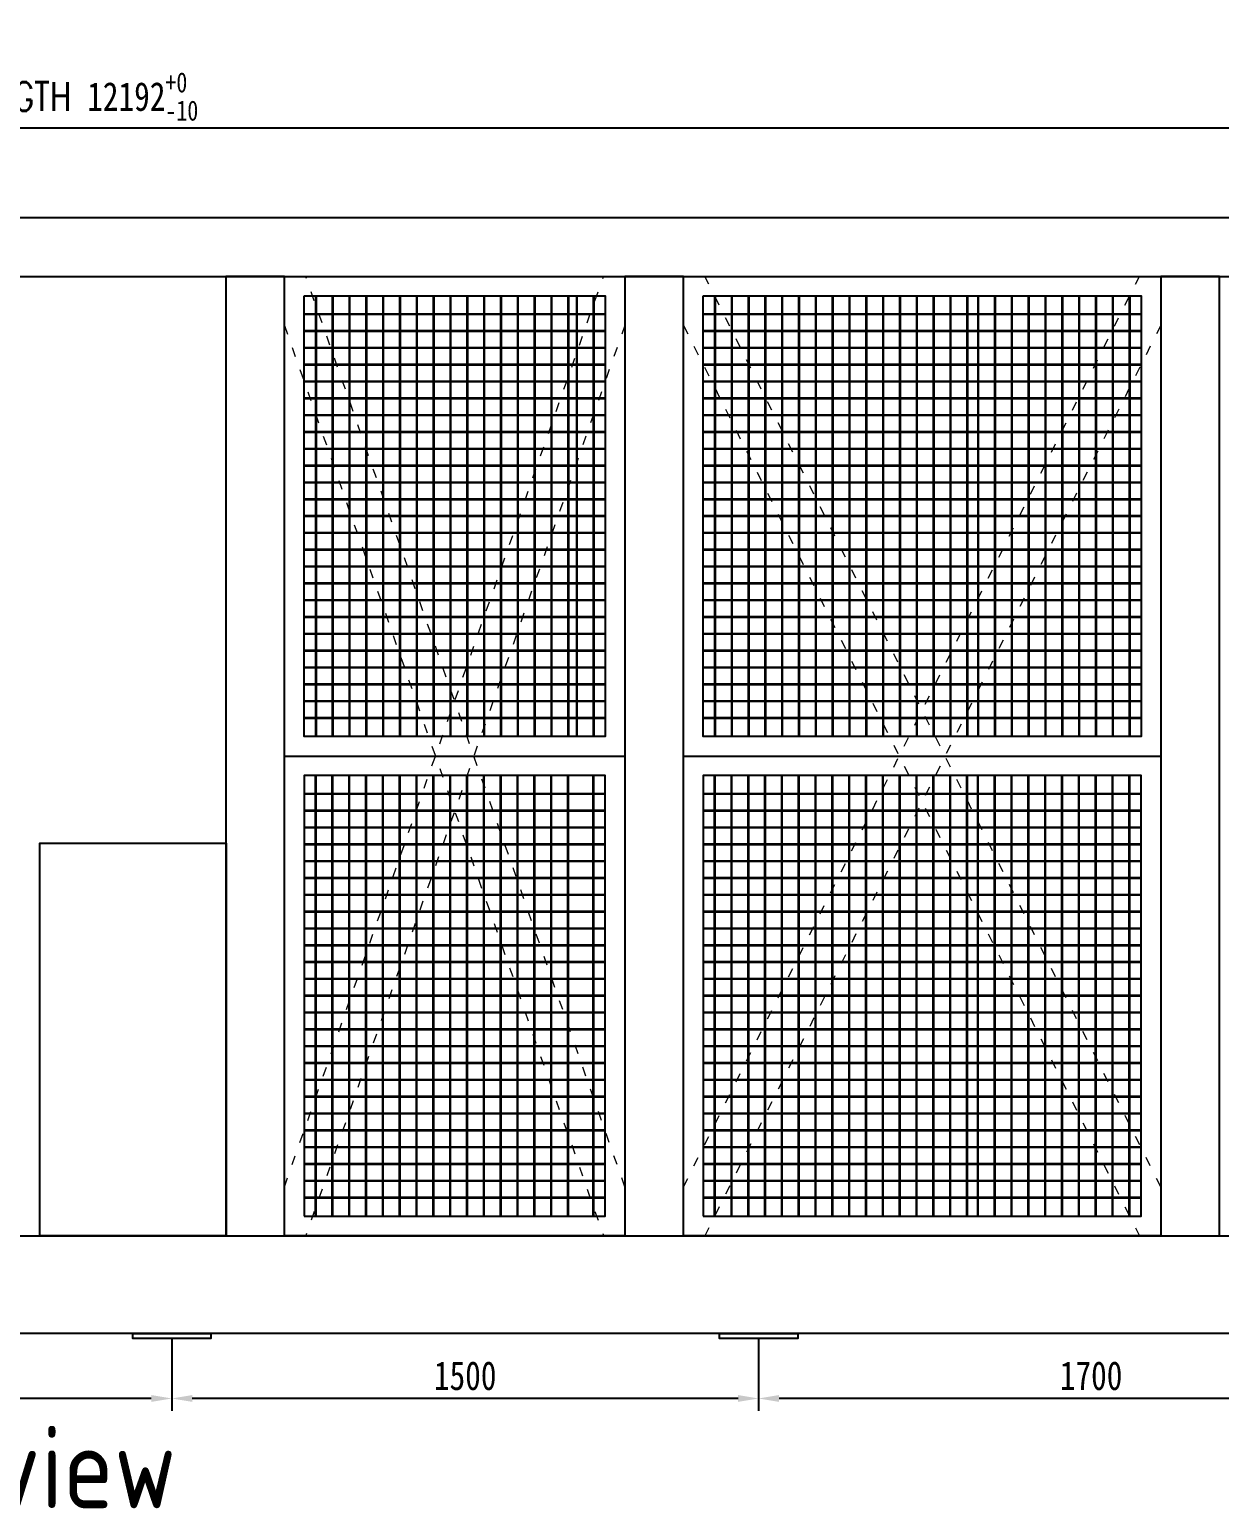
# Model space of a CAD drawing. Extents: x 59521 to 184406, y -1257 to 56672.
# Drawn here: x 71363 to 74404, y 17157 to 20937 of the extents above; entities that cross this region are included whole.
import ezdxf

# ---------------------------------------------------------------- set-up
doc = ezdxf.new("R2010")
doc.units = 0
doc.header["$MEASUREMENT"] = 0
doc.header["$PDMODE"] = 2
doc.header["$PDSIZE"] = 0.2
doc.linetypes.add('ACAD_ISO03W100', pattern=[30, 12, -18])
doc.layers.get('0').update_dxf_attribs({"linetype": 'CONTINUOUS'})
doc.layers.get('DEFPOINTS').update_dxf_attribs({"linetype": 'CONTINUOUS'})
doc.layers.add('THICK', color=7, linetype='CONTINUOUS', lineweight=0)
doc.styles.add('GB', font='gbenor.shx', dxfattribs={"bigfont": 'gbcbig.shx'})
doc.styles.add('仿宋', font='', dxfattribs={"width": 0.8})
doc.styles.get('仿宋').set_extended_font_data('SimSun')
doc.dimstyles.new('12倍', dxfattribs={"dimscale": 21, "dimtxt": 3.5, "dimasz": 2.5, "dimexe": 1.5, "dimexo": 0, "dimgap": 1, "dimtad": 1, "dimtoh": 1, "dimdsep": 46, "dimtxsty": '仿宋', "dimcen": 2.5, "dimdle": 5, "dimclrd": 4, "dimclre": 4, "dimclrt": 3, "dimadec": 0, "dimazin": 0, "dimtfac": 1, "dimtmove": 0, "dimatfit": 3, "dimfxl": 1, "dimtolj": 1, "dimarcsym": 0})

# ---------------------------------------------------------------- blocks, each defined once
blk = doc.blocks.new('*D162')
at = {"color": 4, "linetype": 'Continuous', "lineweight": -2}
for p, q in [((73226.2, 17591.2), (73226.2, 17406.6)), ((74926.2, 17538.4), (74926.2, 17406.6)), ((74873.7, 17438.1), (73278.7, 17438.1))]:
    blk.add_line(p, q, dxfattribs=at)
at = {"color": 4}
for points in [[(73278.7, 17446.9), (73278.7, 17429.4), (73226.2, 17438.1)], [(74873.7, 17446.9), (74873.7, 17429.4), (74926.2, 17438.1)]]:
    blk.add_solid(points, dxfattribs=at)
at = {"layer": 'DEFPOINTS', "color": 0}
for p in [(73226.2, 17591.2), (74926.2, 17538.4), (73226.2, 17438.1)]:
    blk.add_point(p, dxfattribs=at)
at = {"color": 3, "insert": (74076.2, 17495.9), "char_height": 73.5, "attachment_point": 5, "style": '仿宋'}
blk.add_mtext('\\A1;1700', dxfattribs=at)
blk = doc.blocks.new('*D163')
at = {"color": 4, "linetype": 'Continuous', "lineweight": -2, "transparency": 16777216}
for p, q in [((71726.2, 17591.2), (71726.2, 17406.6)), ((73226.2, 17498.9), (73226.2, 17406.6)), ((73173.7, 17438.1), (71778.7, 17438.1))]:
    blk.add_line(p, q, dxfattribs=at)
at = {"color": 4, "transparency": 16777216}
for points in [[(71778.7, 17446.9), (71778.7, 17429.4), (71726.2, 17438.1)], [(73173.7, 17446.9), (73173.7, 17429.4), (73226.2, 17438.1)]]:
    blk.add_solid(points, dxfattribs=at)
at = {"layer": 'DEFPOINTS', "color": 0, "transparency": 16777216}
for p in [(71726.2, 17591.2), (73226.2, 17498.9), (71726.2, 17438.1)]:
    blk.add_point(p, dxfattribs=at)
at = {"color": 3, "transparency": 16777216, "insert": (72476.2, 17495.9), "char_height": 73.5, "attachment_point": 5, "style": '仿宋'}
blk.add_mtext('\\A1;1500', dxfattribs=at)
blk = doc.blocks.new('*D164')
at = {"color": 4, "linetype": 'Continuous', "lineweight": -2, "transparency": 16777216}
for p, q in [((69376.2, 17591.2), (69376.2, 17406.6)), ((71726.2, 17591.2), (71726.2, 17406.6)), ((71673.7, 17438.1), (69428.7, 17438.1))]:
    blk.add_line(p, q, dxfattribs=at)
at = {"color": 4, "transparency": 16777216}
for points in [[(69428.7, 17446.9), (69428.7, 17429.4), (69376.2, 17438.1)], [(71673.7, 17446.9), (71673.7, 17429.4), (71726.2, 17438.1)]]:
    blk.add_solid(points, dxfattribs=at)
at = {"layer": 'DEFPOINTS', "color": 0, "transparency": 16777216}
for p in [(69376.2, 17591.2), (71726.2, 17591.2), (69376.2, 17438.1)]:
    blk.add_point(p, dxfattribs=at)
at = {"color": 3, "transparency": 16777216, "insert": (70551.2, 17495.9), "char_height": 73.5, "attachment_point": 5, "style": '仿宋'}
blk.add_mtext('\\A1;2350', dxfattribs=at)
blk = doc.blocks.new('*D155')
at = {"layer": 'DEFPOINTS', "color": 0, "transparency": 16777216}
for p in [(77568.2, 20686.1), (65376.2, 20435.7), (77568.2, 20428.2)]:
    blk.add_point(p, dxfattribs=at)
at = {"layer": 'THICK', "color": 4, "linetype": 'Continuous', "lineweight": -2, "transparency": 16777216}
for p, q in [((65376.2, 20435.7), (65376.2, 20717.6)), ((77568.2, 20428.2), (77568.2, 20717.6)), ((65428.7, 20686.1), (77515.7, 20686.1))]:
    blk.add_line(p, q, dxfattribs=at)
at = {"layer": 'THICK', "color": 4, "transparency": 16777216}
for points in [[(65428.7, 20694.9), (65428.7, 20677.4), (65376.2, 20686.1)], [(77515.7, 20694.9), (77515.7, 20677.4), (77568.2, 20686.1)]]:
    blk.add_solid(points, dxfattribs=at)
at = {"layer": 'THICK', "color": 3, "lineweight": 13, "transparency": 16777216, "insert": (71352.2, 20766.2), "char_height": 73.5, "attachment_point": 5, "style": '仿宋'}
blk.add_mtext('\\A1;{\\Fromans,gbcbig|c134;TOTAL LENGTH\\A1;\\fSimSun|b0|i0|c134|p2; 12192\\H0.7x;\\S+0^ -10;}', dxfattribs=at)

msp = doc.modelspace()

# ---------------------------------------------------------------- linework, layer by layer
for points in [[(72064.239, 20256.172), (72834.239, 20256.172), (72834.239, 19130.172), (72064.239, 19130.172)], [(73084.239, 20256.172), (74204.239, 20256.172), (74204.239, 19130.172), (73084.239, 19130.172)], [(72014.239, 19080.172), (72884.239, 19080.172), (72884.239, 17854.172), (72014.239, 17854.172)], [(73034.239, 19080.172), (74254.239, 19080.172), (74254.239, 17854.172), (73034.239, 17854.172)], [(72064.239, 17904.172), (72834.239, 17904.172), (72834.239, 19030.172), (72064.239, 19030.172)], [(73084.239, 17904.172), (74204.239, 17904.172), (74204.239, 19030.172), (73084.239, 19030.172)]]:
    msp.add_lwpolyline(points, close=True)
at = {"color": 87}
msp.add_lwpolyline([(71864.939, 17854.172), (71389.131, 17854.172), (71389.131, 18857.662), (71864.939, 18857.662)], close=True, dxfattribs=at)
at = {"color": 6, "lineweight": -3}
for points in [[(71626.239, 17604.172), (71826.239, 17604.172), (71826.239, 17591.172), (71626.239, 17591.172)], [(73126.239, 17604.172), (73326.239, 17604.172), (73326.239, 17591.172), (73126.239, 17591.172)]]:
    msp.add_lwpolyline(points, close=True, dxfattribs=at)
at = {"layer": 'THICK', "color": 0}
for p, q in [((72092.739, 20256.172), (72092.739, 19130.172)), ((72095.739, 20256.172), (72095.739, 19130.172)), ((72135.739, 20256.172), (72135.739, 19130.172)), ((72138.739, 20256.172), (72138.739, 19130.172)), ((72178.739, 20256.172), (72178.739, 19130.172)), ((72181.739, 20256.172), (72181.739, 19130.172)), ((72221.739, 20256.172), (72221.739, 19130.172)), ((72224.739, 20256.172), (72224.739, 19130.172)), ((72264.739, 20256.172), (72264.739, 19130.172)), ((72267.739, 20256.172), (72267.739, 19130.172)), ((72307.739, 20256.172), (72307.739, 19130.172)), ((72310.739, 20256.172), (72310.739, 19130.172)), ((72350.739, 20256.172), (72350.739, 19130.172)), ((72353.739, 20256.172), (72353.739, 19130.172)), ((72393.739, 20256.172), (72393.739, 19130.172)), ((72396.739, 20256.172), (72396.739, 19130.172)), ((72436.739, 20256.172), (72436.739, 19130.172)), ((72439.739, 20256.172), (72439.739, 19130.172)), ((72479.739, 20256.172), (72479.739, 19130.172)), ((72482.739, 20256.172), (72482.739, 19130.172)), ((72522.739, 20256.172), (72522.739, 19130.172)), ((72525.739, 20256.172), (72525.739, 19130.172)), ((72565.739, 20256.172), (72565.739, 19130.172)), ((72568.739, 20256.172), (72568.739, 19130.172)), ((72608.739, 20256.172), (72608.739, 19130.172)), ((72611.739, 20256.172), (72611.739, 19130.172)), ((72651.739, 20256.172), (72651.739, 19130.172)), ((72654.739, 20256.172), (72654.739, 19130.172)), ((72694.739, 20256.172), (72694.739, 19130.172)), ((72697.739, 20256.172), (72697.739, 19130.172)), ((72737.739, 20256.172), (72737.739, 19130.172)), ((72740.739, 20256.172), (72740.739, 19130.172)), ((72759.739, 20256.172), (72759.739, 19130.172)), ((72762.739, 20256.172), (72762.739, 19130.172)), ((72802.739, 20256.172), (72802.739, 19130.172)), ((72805.739, 20256.172), (72805.739, 19130.172)), ((73112.739, 20256.172), (73112.739, 19130.172)), ((73115.739, 20256.172), (73115.739, 19130.172)), ((73155.739, 20256.172), (73155.739, 19130.172)), ((73158.739, 20256.172), (73158.739, 19130.172)), ((73198.739, 20256.172), (73198.739, 19130.172)), ((73201.739, 20256.172), (73201.739, 19130.172)), ((73241.739, 20256.172), (73241.739, 19130.172)), ((73244.739, 20256.172), (73244.739, 19130.172)), ((73284.739, 20256.172), (73284.739, 19130.172)), ((73287.739, 20256.172), (73287.739, 19130.172)), ((73327.739, 20256.172), (73327.739, 19130.172)), ((73330.739, 20256.172), (73330.739, 19130.172)), ((73370.739, 20256.172), (73370.739, 19130.172)), ((73373.739, 20256.172), (73373.739, 19130.172)), ((73413.739, 20256.172), (73413.739, 19130.172)), ((73416.739, 20256.172), (73416.739, 19130.172)), ((73456.739, 20256.172), (73456.739, 19130.172)), ((73459.739, 20256.172), (73459.739, 19130.172)), ((73499.739, 20256.172), (73499.739, 19130.172)), ((73502.739, 20256.172), (73502.739, 19130.172)), ((73542.739, 20256.172), (73542.739, 19130.172)), ((73545.739, 20256.172), (73545.739, 19130.172)), ((73585.739, 20256.172), (73585.739, 19130.172)), ((73588.739, 20256.172), (73588.739, 19130.172)), ((73628.739, 20256.172), (73628.739, 19130.172)), ((73631.739, 20256.172), (73631.739, 19130.172)), ((73671.739, 20256.172), (73671.739, 19130.172)), ((73674.739, 20256.172), (73674.739, 19130.172)), ((73714.739, 20256.172), (73714.739, 19130.172)), ((73717.739, 20256.172), (73717.739, 19130.172)), ((73757.739, 20256.172), (73757.739, 19130.172)), ((73760.739, 20256.172), (73760.739, 19130.172)), ((73785.739, 20256.172), (73785.739, 19130.172)), ((73788.739, 20256.172), (73788.739, 19130.172)), ((73828.739, 20256.172), (73828.739, 19130.172)), ((73831.739, 20256.172), (73831.739, 19130.172)), ((73871.739, 20256.172), (73871.739, 19130.172)), ((73874.739, 20256.172), (73874.739, 19130.172)), ((73914.739, 20256.172), (73914.739, 19130.172)), ((73917.739, 20256.172), (73917.739, 19130.172)), ((73957.739, 20256.172), (73957.739, 19130.172)), ((73960.739, 20256.172), (73960.739, 19130.172)), ((74000.739, 20256.172), (74000.739, 19130.172)), ((74003.739, 20256.172), (74003.739, 19130.172)), ((74043.739, 20256.172), (74043.739, 19130.172)), ((74046.739, 20256.172), (74046.739, 19130.172)), ((74086.739, 20256.172), (74086.739, 19130.172)), ((74089.739, 20256.172), (74089.739, 19130.172)), ((74129.739, 20256.172), (74129.739, 19130.172)), ((74132.739, 20256.172), (74132.739, 19130.172)), ((74172.739, 20256.172), (74172.739, 19130.172)), ((74175.739, 20256.172), (74175.739, 19130.172)), ((72834.239, 20210.672), (72064.239, 20210.672)), ((72834.239, 20207.672), (72064.239, 20207.672)), ((74204.239, 20210.672), (73084.239, 20210.672)), ((74204.239, 20207.672), (73084.239, 20207.672)), ((72834.239, 20167.672), (72064.239, 20167.672)), ((72834.239, 20164.672), (72064.239, 20164.672)), ((74204.239, 20167.672), (73084.239, 20167.672)), ((74204.239, 20164.672), (73084.239, 20164.672)), ((72834.239, 20124.672), (72064.239, 20124.672)), ((72834.239, 20121.672), (72064.239, 20121.672)), ((74204.239, 20124.672), (73084.239, 20124.672)), ((74204.239, 20121.672), (73084.239, 20121.672)), ((72834.239, 20081.672), (72064.239, 20081.672)), ((72834.239, 20078.672), (72064.239, 20078.672)), ((74204.239, 20081.672), (73084.239, 20081.672)), ((74204.239, 20078.672), (73084.239, 20078.672)), ((72834.239, 20038.672), (72064.239, 20038.672)), ((72834.239, 20035.672), (72064.239, 20035.672)), ((74204.239, 20038.672), (73084.239, 20038.672)), ((74204.239, 20035.672), (73084.239, 20035.672)), ((72834.239, 19995.672), (72064.239, 19995.672)), ((72834.239, 19992.672), (72064.239, 19992.672)), ((74204.239, 19995.672), (73084.239, 19995.672)), ((74204.239, 19992.672), (73084.239, 19992.672)), ((72834.239, 19952.672), (72064.239, 19952.672)), ((72834.239, 19949.672), (72064.239, 19949.672)), ((74204.239, 19952.672), (73084.239, 19952.672)), ((74204.239, 19949.672), (73084.239, 19949.672)), ((72834.239, 19909.672), (72064.239, 19909.672)), ((72834.239, 19906.672), (72064.239, 19906.672)), ((74204.239, 19909.672), (73084.239, 19909.672)), ((74204.239, 19906.672), (73084.239, 19906.672)), ((72834.239, 19866.672), (72064.239, 19866.672)), ((72834.239, 19863.672), (72064.239, 19863.672)), ((74204.239, 19866.672), (73084.239, 19866.672)), ((74204.239, 19863.672), (73084.239, 19863.672)), ((72834.239, 19823.672), (72064.239, 19823.672)), ((72834.239, 19820.672), (72064.239, 19820.672)), ((74204.239, 19823.672), (73084.239, 19823.672)), ((74204.239, 19820.672), (73084.239, 19820.672)), ((72834.239, 19780.672), (72064.239, 19780.672)), ((72834.239, 19777.672), (72064.239, 19777.672)), ((74204.239, 19780.672), (73084.239, 19780.672)), ((74204.239, 19777.672), (73084.239, 19777.672)), ((72834.239, 19737.672), (72064.239, 19737.672)), ((72834.239, 19734.672), (72064.239, 19734.672)), ((74204.239, 19737.672), (73084.239, 19737.672)), ((74204.239, 19734.672), (73084.239, 19734.672)), ((72834.239, 19694.672), (72064.239, 19694.672)), ((74204.239, 19694.672), (73084.239, 19694.672)), ((72834.239, 19691.672), (72064.239, 19691.672)), ((74204.239, 19691.672), (73084.239, 19691.672)), ((72834.239, 19651.672), (72064.239, 19651.672)), ((72834.239, 19648.672), (72064.239, 19648.672)), ((74204.239, 19651.672), (73084.239, 19651.672)), ((74204.239, 19648.672), (73084.239, 19648.672)), ((72834.239, 19608.672), (72064.239, 19608.672)), ((72834.239, 19605.672), (72064.239, 19605.672)), ((74204.239, 19608.672), (73084.239, 19608.672)), ((74204.239, 19605.672), (73084.239, 19605.672)), ((72834.239, 19565.672), (72064.239, 19565.672)), ((72834.239, 19562.672), (72064.239, 19562.672)), ((74204.239, 19565.672), (73084.239, 19565.672)), ((74204.239, 19562.672), (73084.239, 19562.672)), ((72834.239, 19522.672), (72064.239, 19522.672)), ((72834.239, 19519.672), (72064.239, 19519.672)), ((74204.239, 19522.672), (73084.239, 19522.672)), ((74204.239, 19519.672), (73084.239, 19519.672)), ((72834.239, 19479.672), (72064.239, 19479.672)), ((72834.239, 19476.672), (72064.239, 19476.672)), ((74204.239, 19479.672), (73084.239, 19479.672)), ((74204.239, 19476.672), (73084.239, 19476.672)), ((72834.239, 19436.672), (72064.239, 19436.672)), ((72834.239, 19433.672), (72064.239, 19433.672)), ((74204.239, 19436.672), (73084.239, 19436.672)), ((74204.239, 19433.672), (73084.239, 19433.672)), ((72834.239, 19393.672), (72064.239, 19393.672)), ((74204.239, 19393.672), (73084.239, 19393.672)), ((72834.239, 19390.672), (72064.239, 19390.672)), ((74204.239, 19390.672), (73084.239, 19390.672)), ((72834.239, 19350.672), (72064.239, 19350.672)), ((72834.239, 19347.672), (72064.239, 19347.672)), ((74204.239, 19350.672), (73084.239, 19350.672)), ((74204.239, 19347.672), (73084.239, 19347.672)), ((72834.239, 19307.672), (72064.239, 19307.672)), ((72834.239, 19304.672), (72064.239, 19304.672)), ((74204.239, 19307.672), (73084.239, 19307.672)), ((74204.239, 19304.672), (73084.239, 19304.672)), ((72834.239, 19264.672), (72064.239, 19264.672)), ((72834.239, 19261.672), (72064.239, 19261.672)), ((74204.239, 19264.672), (73084.239, 19264.672)), ((74204.239, 19261.672), (73084.239, 19261.672)), ((72834.239, 19221.672), (72064.239, 19221.672)), ((72834.239, 19218.672), (72064.239, 19218.672)), ((74204.239, 19221.672), (73084.239, 19221.672)), ((74204.239, 19218.672), (73084.239, 19218.672)), ((72834.239, 19178.672), (72064.239, 19178.672)), ((72834.239, 19175.672), (72064.239, 19175.672)), ((74204.239, 19178.672), (73084.239, 19178.672)), ((74204.239, 19175.672), (73084.239, 19175.672)), ((72092.739, 17904.172), (72092.739, 19030.172)), ((72095.739, 17904.172), (72095.739, 19030.172)), ((72135.739, 17904.172), (72135.739, 19030.172)), ((72138.739, 17904.172), (72138.739, 19030.172)), ((72178.739, 17904.172), (72178.739, 19030.172)), ((72181.739, 17904.172), (72181.739, 19030.172)), ((72221.739, 17904.172), (72221.739, 19030.172)), ((72224.739, 17904.172), (72224.739, 19030.172)), ((72264.739, 17904.172), (72264.739, 19030.172)), ((72267.739, 17904.172), (72267.739, 19030.172)), ((72307.739, 17904.172), (72307.739, 19030.172)), ((72310.739, 17904.172), (72310.739, 19030.172)), ((72350.739, 17904.172), (72350.739, 19030.172)), ((72353.739, 17904.172), (72353.739, 19030.172)), ((72393.739, 17904.172), (72393.739, 19030.172)), ((72396.739, 17904.172), (72396.739, 19030.172)), ((72436.739, 17904.172), (72436.739, 19030.172)), ((72439.739, 17904.172), (72439.739, 19030.172)), ((72479.739, 17904.172), (72479.739, 19030.172)), ((72482.739, 17904.172), (72482.739, 19030.172)), ((72522.739, 17904.172), (72522.739, 19030.172)), ((72525.739, 17904.172), (72525.739, 19030.172)), ((72565.739, 17904.172), (72565.739, 19030.172)), ((72568.739, 17904.172), (72568.739, 19030.172)), ((72608.739, 17904.172), (72608.739, 19030.172)), ((72611.739, 17904.172), (72611.739, 19030.172)), ((72651.739, 17904.172), (72651.739, 19030.172)), ((72654.739, 17904.172), (72654.739, 19030.172)), ((72694.739, 17904.172), (72694.739, 19030.172)), ((72697.739, 17904.172), (72697.739, 19030.172)), ((72737.739, 17904.172), (72737.739, 19030.172)), ((72740.739, 17904.172), (72740.739, 19030.172)), ((72802.739, 17904.172), (72802.739, 19030.172)), ((72805.739, 17904.172), (72805.739, 19030.172)), ((73112.739, 17904.172), (73112.739, 19030.172)), ((73115.739, 17904.172), (73115.739, 19030.172)), ((73155.739, 17904.172), (73155.739, 19030.172)), ((73158.739, 17904.172), (73158.739, 19030.172)), ((73198.739, 17904.172), (73198.739, 19030.172)), ((73201.739, 17904.172), (73201.739, 19030.172)), ((73241.739, 17904.172), (73241.739, 19030.172)), ((73244.739, 17904.172), (73244.739, 19030.172)), ((73284.739, 17904.172), (73284.739, 19030.172)), ((73287.739, 17904.172), (73287.739, 19030.172)), ((73327.739, 17904.172), (73327.739, 19030.172)), ((73330.739, 17904.172), (73330.739, 19030.172)), ((73370.739, 17904.172), (73370.739, 19030.172)), ((73373.739, 17904.172), (73373.739, 19030.172)), ((73413.739, 17904.172), (73413.739, 19030.172)), ((73416.739, 17904.172), (73416.739, 19030.172)), ((73456.739, 17904.172), (73456.739, 19030.172)), ((73459.739, 17904.172), (73459.739, 19030.172)), ((73499.739, 17904.172), (73499.739, 19030.172)), ((73502.739, 17904.172), (73502.739, 19030.172)), ((73542.739, 17904.172), (73542.739, 19030.172)), ((73545.739, 17904.172), (73545.739, 19030.172)), ((73585.739, 17904.172), (73585.739, 19030.172)), ((73588.739, 17904.172), (73588.739, 19030.172)), ((73628.739, 17904.172), (73628.739, 19030.172)), ((73631.739, 17904.172), (73631.739, 19030.172)), ((73671.739, 17904.172), (73671.739, 19030.172)), ((73674.739, 17904.172), (73674.739, 19030.172)), ((73714.739, 17904.172), (73714.739, 19030.172)), ((73717.739, 17904.172), (73717.739, 19030.172)), ((73757.739, 17904.172), (73757.739, 19030.172)), ((73760.739, 17904.172), (73760.739, 19030.172)), ((73785.739, 17904.172), (73785.739, 19030.172)), ((73788.739, 17904.172), (73788.739, 19030.172)), ((73828.739, 17904.172), (73828.739, 19030.172)), ((73831.739, 17904.172), (73831.739, 19030.172)), ((73871.739, 17904.172), (73871.739, 19030.172)), ((73874.739, 17904.172), (73874.739, 19030.172)), ((73914.739, 17904.172), (73914.739, 19030.172)), ((73917.739, 17904.172), (73917.739, 19030.172)), ((73957.739, 17904.172), (73957.739, 19030.172)), ((73960.739, 17904.172), (73960.739, 19030.172)), ((74000.739, 17904.172), (74000.739, 19030.172)), ((74003.739, 17904.172), (74003.739, 19030.172)), ((74043.739, 17904.172), (74043.739, 19030.172)), ((74046.739, 17904.172), (74046.739, 19030.172)), ((74086.739, 17904.172), (74086.739, 19030.172)), ((74089.739, 17904.172), (74089.739, 19030.172)), ((74129.739, 17904.172), (74129.739, 19030.172)), ((74132.739, 17904.172), (74132.739, 19030.172)), ((74172.739, 17904.172), (74172.739, 19030.172)), ((74175.739, 17904.172), (74175.739, 19030.172)), ((72834.239, 18984.672), (72064.239, 18984.672)), ((72834.239, 18981.672), (72064.239, 18981.672)), ((74204.239, 18984.672), (73084.239, 18984.672)), ((74204.239, 18981.672), (73084.239, 18981.672)), ((72834.239, 18941.672), (72064.239, 18941.672)), ((72834.239, 18938.672), (72064.239, 18938.672)), ((74204.239, 18941.672), (73084.239, 18941.672)), ((74204.239, 18938.672), (73084.239, 18938.672)), ((72834.239, 18898.672), (72064.239, 18898.672)), ((72834.239, 18895.672), (72064.239, 18895.672)), ((74204.239, 18898.672), (73084.239, 18898.672)), ((74204.239, 18895.672), (73084.239, 18895.672)), ((72834.239, 18855.672), (72064.239, 18855.672)), ((72834.239, 18852.672), (72064.239, 18852.672)), ((74204.239, 18855.672), (73084.239, 18855.672)), ((74204.239, 18852.672), (73084.239, 18852.672)), ((72834.239, 18812.672), (72064.239, 18812.672)), ((72834.239, 18809.672), (72064.239, 18809.672)), ((74204.239, 18812.672), (73084.239, 18812.672)), ((74204.239, 18809.672), (73084.239, 18809.672)), ((72834.239, 18769.672), (72064.239, 18769.672)), ((72834.239, 18766.672), (72064.239, 18766.672)), ((74204.239, 18769.672), (73084.239, 18769.672)), ((74204.239, 18766.672), (73084.239, 18766.672)), ((72834.239, 18726.672), (72064.239, 18726.672)), ((72834.239, 18723.672), (72064.239, 18723.672)), ((74204.239, 18726.672), (73084.239, 18726.672)), ((74204.239, 18723.672), (73084.239, 18723.672)), ((72834.239, 18683.672), (72064.239, 18683.672)), ((72834.239, 18680.672), (72064.239, 18680.672)), ((74204.239, 18683.672), (73084.239, 18683.672)), ((74204.239, 18680.672), (73084.239, 18680.672)), ((72834.239, 18640.672), (72064.239, 18640.672)), ((72834.239, 18637.672), (72064.239, 18637.672)), ((74204.239, 18640.672), (73084.239, 18640.672)), ((74204.239, 18637.672), (73084.239, 18637.672)), ((72834.239, 18597.672), (72064.239, 18597.672)), ((72834.239, 18594.672), (72064.239, 18594.672)), ((74204.239, 18597.672), (73084.239, 18597.672)), ((74204.239, 18594.672), (73084.239, 18594.672)), ((72834.239, 18554.672), (72064.239, 18554.672)), ((72834.239, 18551.672), (72064.239, 18551.672)), ((74204.239, 18554.672), (73084.239, 18554.672)), ((74204.239, 18551.672), (73084.239, 18551.672)), ((72834.239, 18511.672), (72064.239, 18511.672)), ((72834.239, 18508.672), (72064.239, 18508.672)), ((74204.239, 18511.672), (73084.239, 18511.672)), ((74204.239, 18508.672), (73084.239, 18508.672)), ((72834.239, 18468.672), (72064.239, 18468.672)), ((72834.239, 18465.672), (72064.239, 18465.672)), ((74204.239, 18468.672), (73084.239, 18468.672)), ((74204.239, 18465.672), (73084.239, 18465.672)), ((72834.239, 18425.672), (72064.239, 18425.672)), ((72834.239, 18422.672), (72064.239, 18422.672)), ((74204.239, 18425.672), (73084.239, 18425.672)), ((74204.239, 18422.672), (73084.239, 18422.672)), ((72834.239, 18382.672), (72064.239, 18382.672)), ((72834.239, 18379.672), (72064.239, 18379.672)), ((74204.239, 18382.672), (73084.239, 18382.672)), ((74204.239, 18379.672), (73084.239, 18379.672)), ((72834.239, 18339.672), (72064.239, 18339.672)), ((72834.239, 18336.672), (72064.239, 18336.672)), ((74204.239, 18339.672), (73084.239, 18339.672)), ((74204.239, 18336.672), (73084.239, 18336.672)), ((72834.239, 18296.672), (72064.239, 18296.672)), ((74204.239, 18296.672), (73084.239, 18296.672)), ((72834.239, 18293.672), (72064.239, 18293.672)), ((74204.239, 18293.672), (73084.239, 18293.672)), ((72834.239, 18253.672), (72064.239, 18253.672)), ((72834.239, 18250.672), (72064.239, 18250.672)), ((74204.239, 18253.672), (73084.239, 18253.672)), ((74204.239, 18250.672), (73084.239, 18250.672)), ((72834.239, 18210.672), (72064.239, 18210.672)), ((72834.239, 18207.672), (72064.239, 18207.672)), ((74204.239, 18210.672), (73084.239, 18210.672)), ((74204.239, 18207.672), (73084.239, 18207.672)), ((72834.239, 18167.672), (72064.239, 18167.672)), ((72834.239, 18164.672), (72064.239, 18164.672)), ((74204.239, 18167.672), (73084.239, 18167.672)), ((74204.239, 18164.672), (73084.239, 18164.672)), ((72834.239, 18124.672), (72064.239, 18124.672)), ((72834.239, 18121.672), (72064.239, 18121.672)), ((74204.239, 18124.672), (73084.239, 18124.672)), ((74204.239, 18121.672), (73084.239, 18121.672)), ((72834.239, 18081.672), (72064.239, 18081.672)), ((72834.239, 18078.672), (72064.239, 18078.672)), ((74204.239, 18081.672), (73084.239, 18081.672)), ((74204.239, 18078.672), (73084.239, 18078.672)), ((72834.239, 18038.672), (72064.239, 18038.672)), ((72834.239, 18035.672), (72064.239, 18035.672)), ((74204.239, 18038.672), (73084.239, 18038.672)), ((74204.239, 18035.672), (73084.239, 18035.672)), ((72834.239, 17995.672), (72064.239, 17995.672)), ((74204.239, 17995.672), (73084.239, 17995.672)), ((72834.239, 17992.672), (72064.239, 17992.672)), ((74204.239, 17992.672), (73084.239, 17992.672)), ((72834.239, 17952.672), (72064.239, 17952.672)), ((72834.239, 17949.672), (72064.239, 17949.672)), ((74204.239, 17952.672), (73084.239, 17952.672)), ((74204.239, 17949.672), (73084.239, 17949.672))]:
    msp.add_line(p, q, dxfattribs=at)
at = {"layer": 'THICK', "lineweight": -3}
for points in [[(77414.239, 20306.172), (77414.239, 20369.172), (77390.239, 20369.172), (77390.239, 20456.172), (65554.239, 20456.172), (65554.239, 20369.172), (65530.239, 20369.172), (65530.239, 20306.172)], [(71864.239, 17854.172), (72014.239, 17854.172), (72014.239, 20306.172), (71864.239, 20306.172)], [(72884.239, 17854.172), (73034.239, 17854.172), (73034.239, 20306.172), (72884.239, 20306.172)], [(74254.239, 17854.172), (74404.239, 17854.172), (74404.239, 20306.172), (74254.239, 20306.172)], [(77414.239, 17854.172), (77414.239, 17709.172), (77390.239, 17709.172), (77390.239, 17604.172), (65554.239, 17604.172), (65554.239, 17709.172), (65530.239, 17709.172), (65530.239, 17854.172)]]:
    msp.add_lwpolyline(points, close=True, dxfattribs=at)
at = {"layer": 'THICK', "color": 1, "linetype": 'ACAD_ISO03W100', "ltscale": 2}
for points in [[(72068.792, 20306.172), (72014.239, 20306.172), (72014.239, 20181.158), (72829.686, 17854.172), (72884.239, 17854.172), (72884.239, 17979.186), (72068.792, 20306.172)], [(72829.686, 20306.172), (72884.239, 20306.172), (72884.239, 20181.158), (72068.792, 17854.172), (72014.239, 17854.172), (72014.239, 17979.186), (72829.686, 20306.172)], [(73088.792, 20306.172), (73034.239, 20306.172), (73034.239, 20181.158), (74199.686, 17854.172), (74254.239, 17854.172), (74254.239, 17979.186), (73088.792, 20306.172)], [(74199.686, 20306.172), (74254.239, 20306.172), (74254.239, 20181.158), (73088.792, 17854.172), (73034.239, 17854.172), (73034.239, 17979.186), (74199.686, 20306.172)]]:
    msp.add_lwpolyline(points, dxfattribs=at)

# ---------------------------------------------------------------- texts
at = {"color": 34, "lineweight": 15, "insert": (71738.463, 17367.483), "char_height": 210, "attachment_point": 3, "style": 'GB'}
msp.add_mtext('A view', dxfattribs=at)

# ---------------------------------------------------------------- dimensions: what is measured, and where the dimension line sits
for base, p1, p2, picture, middle in [((69376.239, 17438.113), (71726.239, 17591.172), (69376.239, 17591.172), '*D164', (70551.239, 17495.863)), ((71726.239, 17438.113), (73226.239, 17498.892), (71726.239, 17591.172), '*D163', (72476.239, 17495.863)), ((73226.239, 17438.113), (74926.239, 17538.405), (73226.239, 17591.172), '*D162', (74076.239, 17495.863))]:
    dim = msp.add_linear_dim(base=base, p1=p1, p2=p2, dimstyle='12倍')
    dim.commit()
    dim.dimension.update_dxf_attribs({"geometry": picture, "text_midpoint": middle})
at = {"layer": 'THICK', "color": 4, "lineweight": 13}
dim = msp.add_linear_dim(base=(77568.239, 20686.105), p1=(65376.239, 20435.697), p2=(77568.239, 20428.172), text='{\\Fromans,gbcbig|c134;TOTAL LENGTH\\A1;\\fSimSun|b0|i0|c134|p2; <>\\H0.7x;\\S+0^ -10;}', dimstyle='12倍', dxfattribs=at)
dim.commit()
dim.dimension.update_dxf_attribs({"geometry": '*D155', "text_midpoint": (71352.239, 20686.105), "dimtype": 160})

doc.saveas('drawing.dxf')
